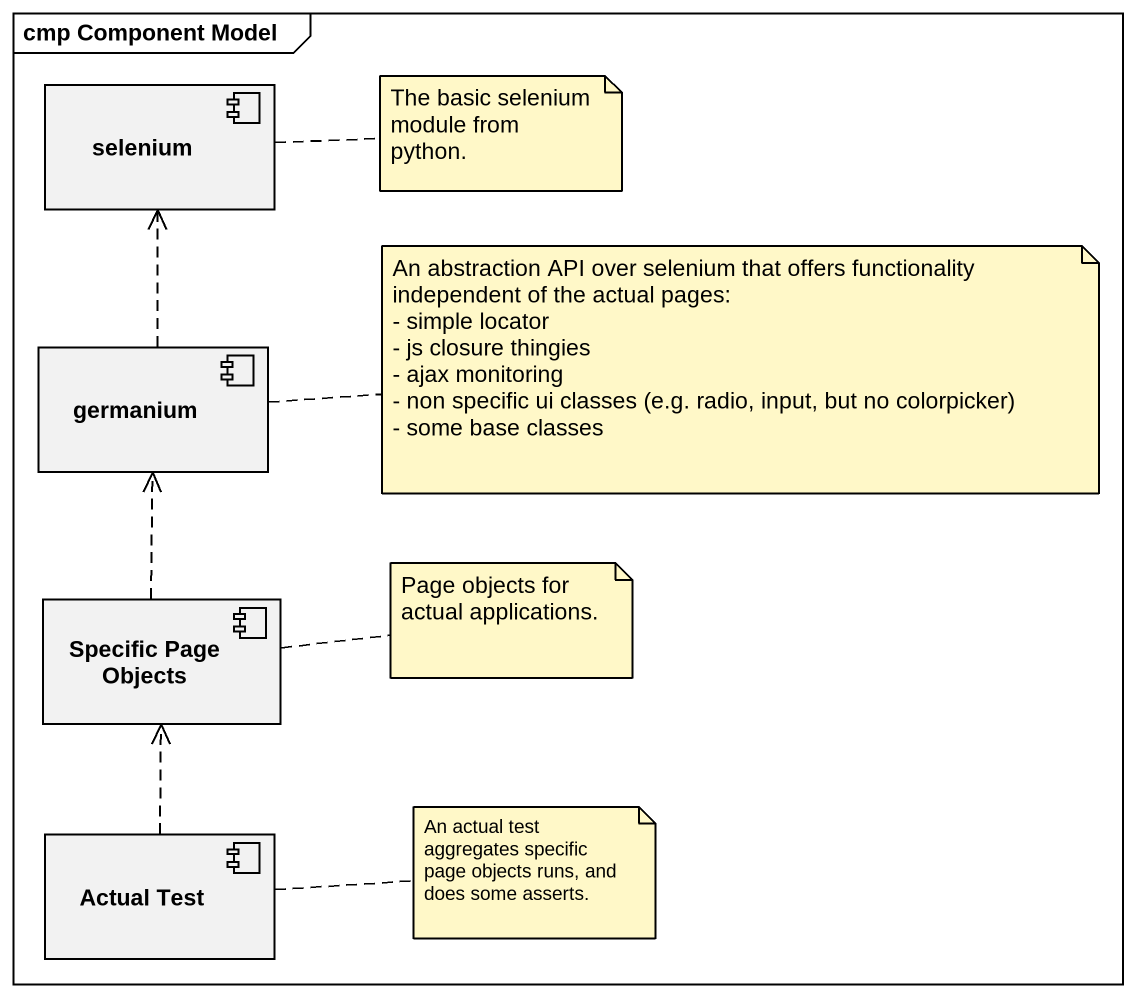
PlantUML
@startuml
mainframe cmp Component Model
component selenium
component germanium
component "Specific Page Objects" as Specific_Page_Objects
component "Actual Test" as Actual_Test
germanium .up.> selenium
Specific_Page_Objects .up.> germanium
Actual_Test .up.> Specific_Page_Objects
note right of selenium : The basic selenium module from python.
note right of germanium
  An abstraction API over selenium that offers functionality independent of the actual pages:
  - simple locator
  - js closure thingies
  - ajax monitoring
  - non specific ui classes (e.g. radio, input, but no colorpicker)
  - some base classes
end note
note right of Specific_Page_Objects : Page objects for actual applications.
note right of Actual_Test : An actual test aggregates specific page objects runs, and does some asserts.
@enduml
